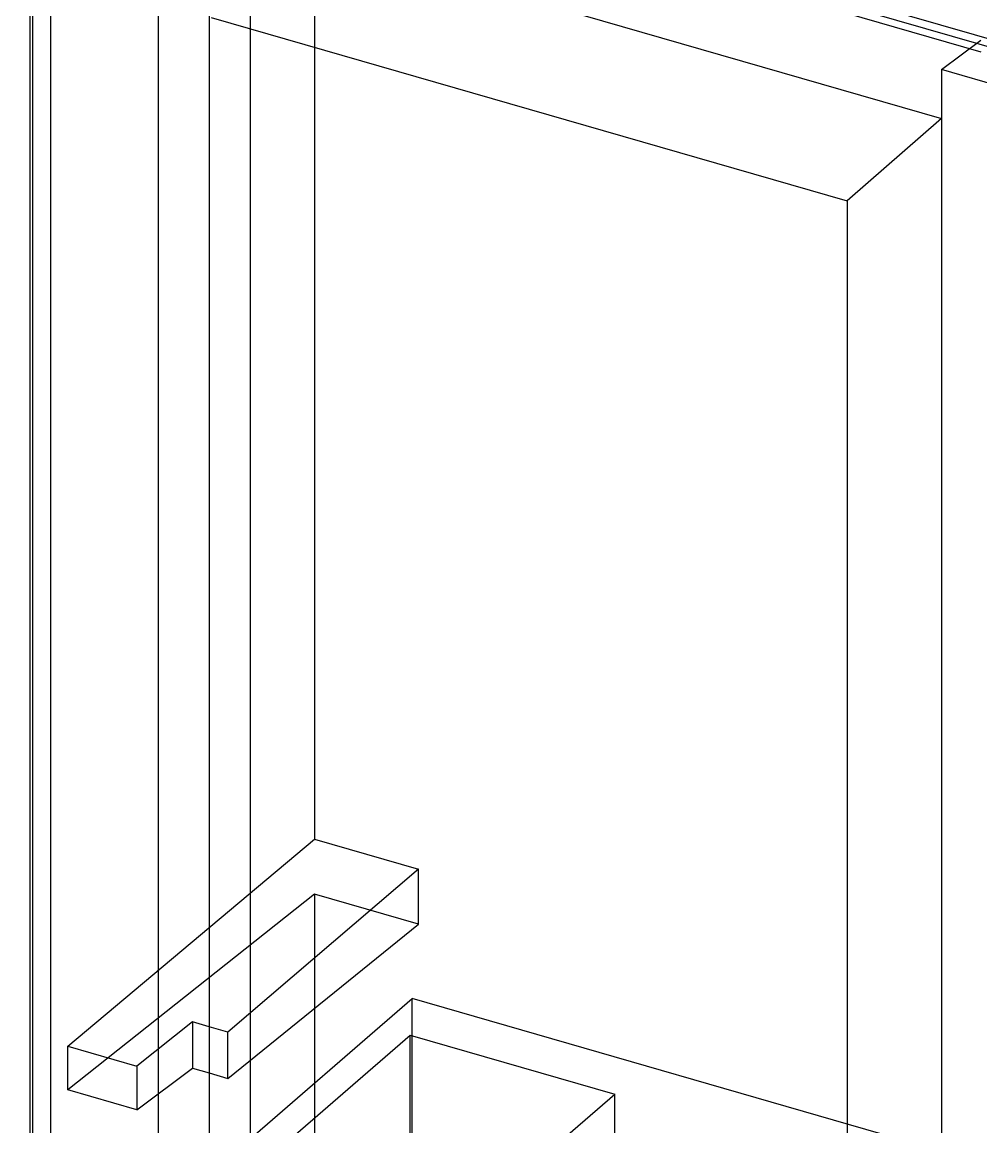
# Model space of a CAD drawing. Header units: millimetres. Extents: x 119 to 193, y -192 to -87.
# Drawn here: x 143.5 to 158.53, y -163.87 to -146.55 of the extents above; entities that cross this region are included whole.
import ezdxf

# ---------------------------------------------------------------- set-up
doc = ezdxf.new("R2010")
doc.units = ezdxf.units.MM
doc.layers.add('MAIN-1', color=7, linetype='Continuous')
doc.layers.add('MAIN-2', color=7, linetype='Continuous')

msp = doc.modelspace()

# ---------------------------------------------------------------- linework, layer by layer
at = {"layer": 'MAIN-1'}
msp.add_line((161.528, -147.771), (119.799, -135.725), dxfattribs=at)
at = {"layer": 'MAIN-2'}
for p, q in [((143.617, -92.645), (143.617, -167.686)), ((143.947, -167.558), (143.947, -92.617)), ((145.627, -94.344), (145.627, -167.956)), ((161.653, -147.682), (128.707, -138.171)), ((147.072, -142.048), (147.072, -164.684)), ((145.211, -143.171), (158.526, -147.015)), ((146.427, -143.788), (146.427, -162.302)), ((148.081, -145.226), (148.081, -159.36)), ((148.081, -145.226), (157.91, -148.063)), ((143.663, -164.977), (143.663, -145.767)), ((146.46, -146.477), (156.43, -149.355)), ((157.907, -147.295), (158.526, -146.835)), ((157.907, -147.295), (157.907, -168.335)), ((160.164, -147.947), (157.907, -147.295)), ((157.91, -148.063), (156.43, -149.355)), ((157.91, -148.063), (157.91, -167.393)), ((156.43, -149.355), (156.43, -168.404)), ((144.213, -162.606), (148.081, -159.36)), ((148.081, -159.36), (149.708, -159.83)), ((149.708, -159.83), (146.721, -162.386)), ((149.708, -160.695), (149.708, -159.83)), ((148.081, -160.225), (144.213, -163.291)), ((148.081, -160.225), (148.081, -164.556)), ((149.708, -160.695), (148.081, -160.225)), ((146.721, -163.111), (149.708, -160.695)), ((146.711, -164.368), (149.611, -161.857)), ((162.601, -165.607), (149.611, -161.857)), ((149.611, -168.863), (149.611, -161.857)), ((146.167, -162.227), (145.295, -162.918)), ((146.427, -162.302), (146.167, -162.227)), ((146.167, -162.227), (146.167, -162.951)), ((146.427, -162.302), (146.427, -163.026)), ((146.721, -162.386), (146.427, -162.302)), ((146.721, -163.111), (146.721, -162.386)), ((147.186, -164.506), (149.581, -162.432)), ((149.581, -162.432), (152.787, -163.357)), ((149.581, -169.438), (149.581, -162.432)), ((144.213, -163.291), (144.213, -162.606)), ((144.213, -162.606), (145.295, -162.918)), ((145.295, -162.918), (145.295, -163.604)), ((145.295, -163.604), (146.167, -162.951)), ((146.167, -162.951), (146.427, -163.026)), ((146.427, -163.026), (146.721, -163.111)), ((146.427, -163.026), (146.427, -167.263)), ((145.295, -163.604), (144.213, -163.291)), ((150.392, -165.431), (152.787, -163.357)), ((152.787, -170.363), (152.787, -163.357))]:
    msp.add_line(p, q, dxfattribs=at)

doc.saveas('drawing.dxf')
